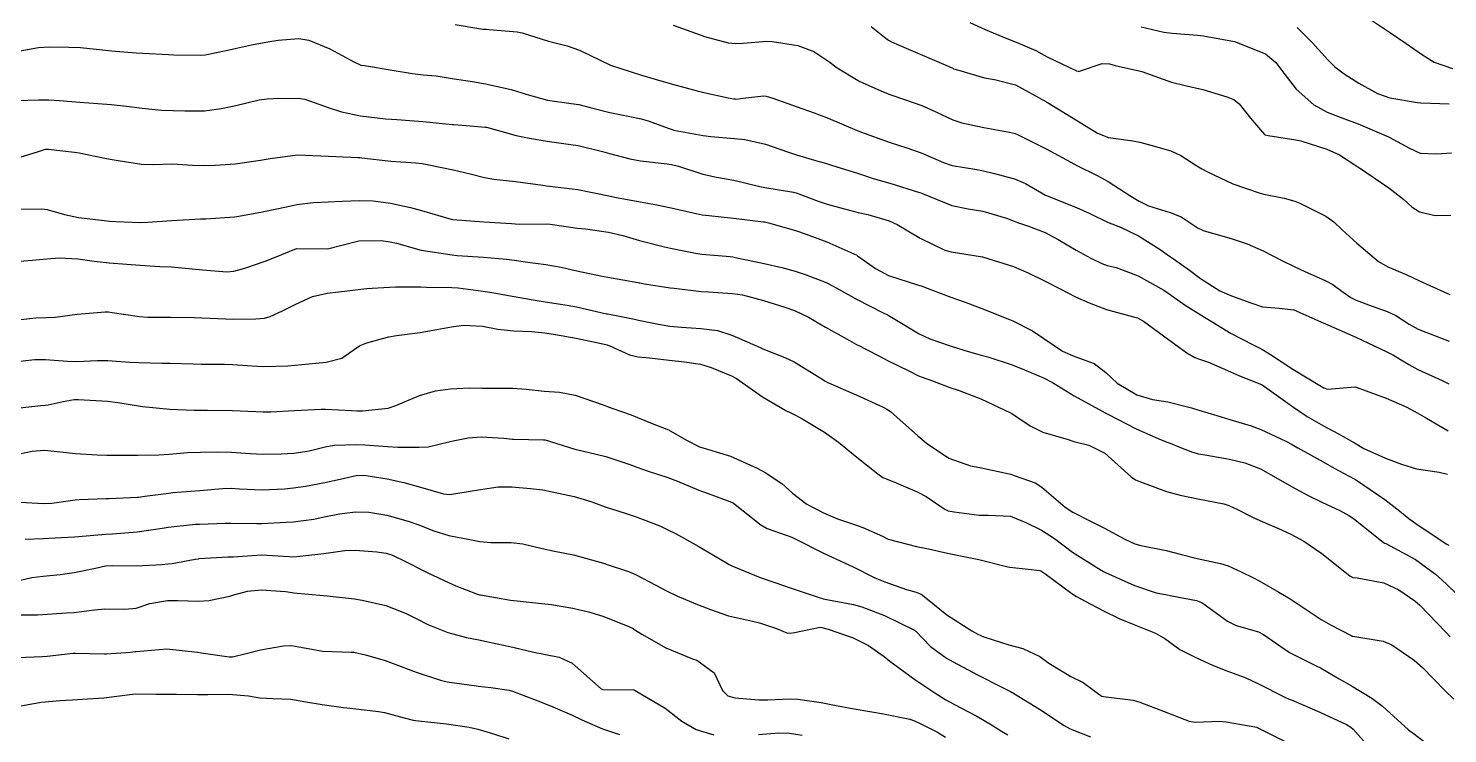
# Model space of a CAD drawing. Header units: metres. Extents: x 307586 to 320046, y 7427249 to 7434250.
# Drawn here: x 319217.2 to 319308.2, y 7427619.6 to 7427664.9 of the extents above; entities that cross this region are included whole.
import ezdxf

# ---------------------------------------------------------------- set-up
doc = ezdxf.new("R2010")
doc.units = ezdxf.units.M
doc.header["$MEASUREMENT"] = 0
doc.layers.add('Curvas de Nivel 1m', color=11, linetype='Continuous')
doc.layers.add('Curvas de Nivel 5m', color=15, linetype='Continuous')

msp = doc.modelspace()

# ---------------------------------------------------------------- linework, layer by layer
at = {"layer": 'Curvas de Nivel 1m', "flags": 128}
for points, elevation in [([(319302.719, 7427665.811), (319304.583, 7427664.575), (319305.592, 7427663.9), (319306.566, 7427663.201), (319307.387, 7427662.704), (319308.557, 7427662.288)], 814), ([(319258.579, 7427665.075), (319260.295, 7427664.443), (319260.572, 7427664.351), (319262.094, 7427663.943), (319262.568, 7427663.896), (319263.063, 7427663.91), (319264.569, 7427664.035), (319264.929, 7427664.027), (319266.567, 7427663.763), (319267.596, 7427663.387), (319268.557, 7427662.74), (319269.082, 7427662.335), (319270.54, 7427661.45), (319272.036, 7427660.792), (319272.528, 7427660.611), (319273.482, 7427660.28), (319274.519, 7427659.912), (319275.147, 7427659.634), (319276.51, 7427659.006), (319277.08, 7427658.813), (319278.506, 7427658.501), (319280.139, 7427658.204), (319280.502, 7427658.127), (319280.615, 7427658.084), (319282.488, 7427657.144), (319284.315, 7427656.152), (319284.472, 7427656.071), (319285.767, 7427655.438), (319286.462, 7427655.047), (319287.922, 7427654.105), (319288.45, 7427653.785), (319289.052, 7427653.489), (319290.443, 7427653.063), (319291.157, 7427652.786), (319292.253, 7427652.053), (319292.432, 7427651.957), (319292.569, 7427651.91), (319294.423, 7427651.379), (319295.39, 7427651.044), (319296.412, 7427650.59), (319297.61, 7427649.988), (319298.399, 7427649.603), (319299.088, 7427649.281), (319300.39, 7427648.706), (319300.879, 7427648.444), (319301.554, 7427647.942), (319302.043, 7427647.598), (319302.378, 7427647.435), (319303.162, 7427647.135), (319304.371, 7427646.716), (319304.916, 7427646.449), (319305.784, 7427645.889), (319306.358, 7427645.575), (319306.846, 7427645.384), (319308.347, 7427644.803)], 819), ([(319271.266, 7427664.996), (319272.117, 7427664.297), (319272.38, 7427664.102), (319272.57, 7427663.994), (319273.067, 7427663.786), (319274.562, 7427663.14), (319276.501, 7427662.303), (319276.553, 7427662.281), (319276.577, 7427662.274), (319276.648, 7427662.249), (319278.545, 7427661.686), (319279.175, 7427661.582), (319280.538, 7427661.236), (319282.473, 7427660.171), (319282.503, 7427660.151), (319282.523, 7427660.141), (319282.588, 7427660.104), (319284.511, 7427658.931), (319285.781, 7427658.137), (319286.499, 7427657.86), (319288.046, 7427657.656), (319288.498, 7427657.564), (319289.219, 7427657.37), (319290.492, 7427657.013), (319291.135, 7427656.716), (319292.153, 7427656.055), (319292.48, 7427655.866), (319292.849, 7427655.674), (319294.466, 7427654.903), (319296.151, 7427654.311), (319296.456, 7427654.235), (319297.754, 7427653.987), (319298.451, 7427653.787), (319298.771, 7427653.655), (319300.441, 7427652.814), (319300.945, 7427652.459), (319301.485, 7427651.944), (319302.42, 7427651.101), (319303.821, 7427649.916), (319304.4, 7427649.575), (319305.576, 7427649.073), (319306.391, 7427648.706), (319308.239, 7427647.861), (319308.382, 7427647.795)], 818), ([(319277.597, 7427665.248), (319278.579, 7427664.783), (319279.964, 7427664.206), (319280.571, 7427663.988), (319281.839, 7427663.454), (319282.562, 7427663.042), (319284.442, 7427662.151), (319284.552, 7427662.113), (319284.593, 7427662.109), (319284.701, 7427662.149), (319286.078, 7427662.615), (319286.558, 7427662.591), (319286.925, 7427662.493), (319288.553, 7427662.122), (319288.632, 7427662.099), (319290.543, 7427661.412), (319291.414, 7427661.193), (319292.536, 7427660.946), (319294.086, 7427660.478), (319294.527, 7427660.302), (319294.883, 7427660.026), (319295.607, 7427659.113), (319296.504, 7427658.065), (319296.542, 7427658.038), (319296.737, 7427657.998), (319298.5, 7427657.726), (319298.824, 7427657.652), (319300.494, 7427657.115), (319301.305, 7427656.762), (319302.484, 7427655.996), (319302.582, 7427655.929), (319304.464, 7427654.649), (319305.439, 7427653.895), (319305.97, 7427653.409), (319306.445, 7427653.1), (319307.451, 7427652.862), (319308.443, 7427652.884)], 817), ([(319288.586, 7427664.965), (319290.039, 7427664.628), (319290.58, 7427664.555), (319292.204, 7427664.43), (319292.578, 7427664.386), (319294.573, 7427664.03), (319296.565, 7427663.235), (319297.233, 7427662.673), (319297.746, 7427661.992), (319298.538, 7427660.97), (319299.667, 7427659.969), (319300.518, 7427659.502), (319301.639, 7427659.068), (319302.511, 7427658.744), (319304.446, 7427657.911), (319304.503, 7427657.883), (319305.798, 7427657.192), (319306.493, 7427656.859), (319307.54, 7427656.822), (319308.493, 7427656.882)], 816), ([(319216.549, 7427663.399), (319217.867, 7427663.637), (319218.554, 7427663.671), (319219.813, 7427663.669), (319220.554, 7427663.641), (319221.966, 7427663.485), (319222.551, 7427663.417), (319224.132, 7427663.291), (319224.549, 7427663.272), (319226.209, 7427663.192), (319226.548, 7427663.175), (319228.233, 7427663.14), (319228.548, 7427663.17), (319229.906, 7427663.453), (319230.555, 7427663.588), (319231.529, 7427663.815), (319232.561, 7427664.005), (319233.224, 7427664.103), (319234.565, 7427664.222), (319235.196, 7427664.112), (319236.555, 7427663.549), (319238.123, 7427662.706), (319238.4, 7427662.56), (319238.541, 7427662.509), (319238.763, 7427662.475), (319240.538, 7427662.194), (319241.845, 7427661.97), (319242.535, 7427661.892), (319243.364, 7427661.813), (319244.533, 7427661.64), (319245.689, 7427661.46), (319246.533, 7427661.312), (319248.169, 7427660.945), (319248.527, 7427660.842), (319249.347, 7427660.572), (319250.52, 7427660.258), (319252.031, 7427660.051), (319252.517, 7427659.974), (319253.257, 7427659.781), (319254.512, 7427659.46), (319255.801, 7427659.206), (319256.509, 7427659.07), (319256.966, 7427658.942), (319258.245, 7427658.464), (319258.502, 7427658.372), (319258.622, 7427658.338), (319260.496, 7427657.999), (319260.996, 7427657.932), (319262.494, 7427657.808), (319263.167, 7427657.729), (319264.489, 7427657.43), (319265.913, 7427656.944), (319266.479, 7427656.746), (319267.858, 7427656.349), (319268.347, 7427656.217), (319268.471, 7427656.175), (319268.722, 7427656.086), (319270.465, 7427655.553), (319271.393, 7427655.237), (319272.459, 7427654.93), (319274.379, 7427654.346), (319274.453, 7427654.318), (319274.569, 7427654.269), (319276.446, 7427653.51), (319277.5, 7427653.29), (319278.442, 7427653.138), (319279.941, 7427652.702), (319280.436, 7427652.499), (319280.65, 7427652.411), (319281.367, 7427652.186), (319282.427, 7427651.776), (319283.254, 7427651.328), (319284.41, 7427650.646), (319285.37, 7427650.135), (319286.066, 7427649.792), (319286.398, 7427649.668), (319286.989, 7427649.522), (319288.392, 7427648.996), (319290.051, 7427648.083), (319290.381, 7427647.85), (319291.418, 7427647.109), (319292.368, 7427646.525), (319293.152, 7427646.042), (319294.352, 7427645.307), (319295.769, 7427644.582), (319296.337, 7427644.295), (319296.822, 7427643.995), (319298.323, 7427643.015), (319300.054, 7427641.963), (319300.311, 7427641.813), (319300.532, 7427641.734), (319302.312, 7427641.875), (319302.38, 7427641.861), (319304.301, 7427641.143), (319305.618, 7427640.566), (319306.288, 7427640.217), (319306.884, 7427639.874), (319308.275, 7427639.066)], 821), ([(319216.516, 7427660.232), (319217.859, 7427660.293), (319218.516, 7427660.286), (319219.211, 7427660.238), (319220.515, 7427660.132), (319221.661, 7427660.05), (319222.514, 7427659.984), (319223.506, 7427659.887), (319224.512, 7427659.75), (319225.747, 7427659.621), (319226.51, 7427659.589), (319227.239, 7427659.568), (319228.511, 7427659.581), (319229.599, 7427659.722), (319230.514, 7427659.927), (319232.023, 7427660.282), (319232.519, 7427660.352), (319232.923, 7427660.362), (319234.519, 7427660.391), (319234.944, 7427660.32), (319236.513, 7427659.768), (319237.303, 7427659.511), (319238.509, 7427659.261), (319240.125, 7427659.066), (319240.507, 7427659.042), (319240.853, 7427659.022), (319242.505, 7427658.892), (319244.427, 7427658.708), (319244.504, 7427658.699), (319245.541, 7427658.62), (319246.502, 7427658.537), (319246.587, 7427658.523), (319248.494, 7427657.992), (319249.218, 7427657.846), (319250.489, 7427657.634), (319251.541, 7427657.491), (319252.485, 7427657.353), (319254.027, 7427656.967), (319254.478, 7427656.84), (319255.799, 7427656.497), (319256.472, 7427656.372), (319258.189, 7427656.183), (319258.47, 7427656.146), (319258.905, 7427656.02), (319260.464, 7427655.513), (319261.353, 7427655.318), (319262.46, 7427655.125), (319264.119, 7427654.731), (319264.456, 7427654.662), (319266.295, 7427654.372), (319266.452, 7427654.323), (319267.876, 7427653.777), (319268.445, 7427653.593), (319269.464, 7427653.309), (319270.44, 7427653.062), (319271.054, 7427652.926), (319272.435, 7427652.519), (319272.93, 7427652.285), (319274.42, 7427651.422), (319276.004, 7427650.651), (319276.407, 7427650.529), (319278.403, 7427650.22), (319280.397, 7427649.596), (319281.38, 7427649.172), (319282.388, 7427648.678), (319283.398, 7427648.16), (319284.376, 7427647.658), (319285.248, 7427647.259), (319286.364, 7427646.837), (319288.086, 7427646.373), (319288.356, 7427646.299), (319288.734, 7427646.096), (319290.345, 7427644.91), (319291.508, 7427644.062), (319292.031, 7427643.755), (319292.329, 7427643.653), (319292.91, 7427643.461), (319294.321, 7427642.848), (319294.89, 7427642.593), (319296.313, 7427642.019), (319296.345, 7427642), (319298.292, 7427640.614), (319299.231, 7427639.971), (319300.277, 7427639.369), (319301.212, 7427638.886), (319302.266, 7427638.281), (319302.881, 7427637.924), (319304.257, 7427637.31), (319305.285, 7427636.926), (319306.25, 7427636.612), (319307.709, 7427636.404), (319308.247, 7427636.27)], 822), ([(319216.469, 7427656.54), (319217.796, 7427656.95), (319218.305, 7427657.113), (319218.476, 7427657.126), (319220.174, 7427656.923), (319220.472, 7427656.876), (319222.119, 7427656.545), (319222.469, 7427656.478), (319222.962, 7427656.391), (319224.466, 7427656.161), (319225.192, 7427656.136), (319226.466, 7427656.171), (319227.733, 7427656.099), (319228.465, 7427656.063), (319229.194, 7427656.085), (319230.467, 7427656.184), (319232.106, 7427656.412), (319232.47, 7427656.484), (319232.712, 7427656.526), (319234.473, 7427656.75), (319236.472, 7427656.669), (319238.36, 7427656.59), (319238.472, 7427656.584), (319238.598, 7427656.572), (319240.47, 7427656.341), (319242.061, 7427656.248), (319242.468, 7427656.207), (319243.011, 7427656.101), (319244.464, 7427655.788), (319245.552, 7427655.53), (319246.46, 7427655.298), (319247.057, 7427655.199), (319248.458, 7427655.054), (319250.218, 7427654.8), (319250.455, 7427654.764), (319250.642, 7427654.744), (319252.453, 7427654.53), (319254.449, 7427654.12), (319254.937, 7427654.016), (319256.445, 7427653.748), (319257.522, 7427653.552), (319258.442, 7427653.35), (319259.846, 7427653.039), (319260.438, 7427652.915), (319260.859, 7427652.856), (319262.436, 7427652.697), (319264.356, 7427652.468), (319264.434, 7427652.457), (319264.691, 7427652.387), (319266.426, 7427651.896), (319267.105, 7427651.677), (319268.416, 7427651.186), (319270.343, 7427650.321), (319270.403, 7427650.283), (319271.557, 7427649.465), (319272.39, 7427649.014), (319274.234, 7427648.422), (319274.384, 7427648.38), (319274.467, 7427648.352), (319274.701, 7427648.265), (319276.374, 7427647.626), (319277.296, 7427647.304), (319278.363, 7427646.911), (319280.14, 7427646.202), (319280.352, 7427646.112), (319281.627, 7427645.462), (319282.341, 7427644.978), (319283.542, 7427644.158), (319284.33, 7427643.826), (319285.572, 7427643.378), (319286.32, 7427642.808), (319287.043, 7427642.113), (319288.302, 7427641.358), (319289.322, 7427641.066), (319290.295, 7427640.916), (319291.817, 7427640.53), (319292.288, 7427640.387), (319293.442, 7427640.038), (319294.28, 7427639.774), (319295.639, 7427639.372), (319296.274, 7427639.145), (319297.867, 7427638.384), (319298.265, 7427638.171), (319298.629, 7427637.976), (319300.254, 7427637.058), (319300.96, 7427636.66), (319302.243, 7427635.988), (319302.346, 7427635.929), (319304.224, 7427634.648), (319305.186, 7427633.895), (319305.755, 7427633.433), (319306.205, 7427633.124), (319308.096, 7427631.861), (319308.192, 7427631.791), (319308.323, 7427631.727)], 823), ([(319216.427, 7427653.268), (319218.082, 7427653.291), (319218.428, 7427653.256), (319219.528, 7427652.929), (319220.421, 7427652.731), (319222.071, 7427652.546), (319222.419, 7427652.51), (319222.825, 7427652.48), (319224.418, 7427652.419), (319224.851, 7427652.433), (319226.42, 7427652.554), (319228.251, 7427652.652), (319228.421, 7427652.653), (319228.586, 7427652.654), (319230.423, 7427652.777), (319230.573, 7427652.798), (319232.117, 7427653.085), (319232.428, 7427653.141), (319233.76, 7427653.43), (319234.435, 7427653.57), (319235.487, 7427653.69), (319236.438, 7427653.739), (319237.368, 7427653.787), (319238.44, 7427653.821), (319239.324, 7427653.807), (319240.438, 7427653.658), (319241.724, 7427653.37), (319242.431, 7427653.192), (319244.341, 7427652.631), (319244.423, 7427652.61), (319244.445, 7427652.607), (319246.421, 7427652.463), (319248.192, 7427652.346), (319248.429, 7427652.327), (319248.689, 7427652.317), (319250.429, 7427652.33), (319250.672, 7427652.313), (319252.426, 7427652.061), (319252.945, 7427652.005), (319254.422, 7427651.801), (319255.343, 7427651.577), (319256.415, 7427651.27), (319258.025, 7427650.849), (319258.407, 7427650.76), (319260.008, 7427650.444), (319260.402, 7427650.386), (319262.223, 7427650.234), (319262.401, 7427650.209), (319262.65, 7427650.158), (319264.397, 7427649.79), (319265.544, 7427649.528), (319266.392, 7427649.299), (319267.098, 7427649.061), (319268.385, 7427648.563), (319268.828, 7427648.336), (319270.37, 7427647.472), (319272.006, 7427646.647), (319272.356, 7427646.475), (319272.674, 7427646.287), (319274.343, 7427645.273), (319275.032, 7427644.952), (319276.336, 7427644.506), (319277.218, 7427644.231), (319278.33, 7427643.909), (319278.744, 7427643.8), (319280.324, 7427643.293), (319281.103, 7427642.97), (319282.316, 7427642.46), (319282.904, 7427642.164), (319284.3, 7427641.292), (319286.091, 7427640.318), (319286.284, 7427640.216), (319286.459, 7427640.118), (319288.274, 7427639.188), (319289.877, 7427638.473), (319290.265, 7427638.327), (319290.447, 7427638.26), (319290.903, 7427638.07), (319291.88, 7427637.679), (319292.258, 7427637.588), (319292.801, 7427637.501), (319294.255, 7427637.232), (319295.242, 7427637.005), (319296.249, 7427636.617), (319297.377, 7427635.989), (319298.236, 7427635.49), (319299.265, 7427634.932), (319300.22, 7427634.454), (319301.332, 7427633.943), (319301.911, 7427633.635), (319302.208, 7427633.427), (319304.109, 7427631.911), (319304.192, 7427631.862), (319304.278, 7427631.822), (319306.177, 7427630.815), (319307.464, 7427629.867), (319308.157, 7427629.237), (319309.59, 7427627.846)], 824), ([(319216.345, 7427646.155), (319217.693, 7427646.297), (319218.347, 7427646.314), (319218.94, 7427646.341), (319220.349, 7427646.546), (319222.142, 7427646.685), (319222.351, 7427646.682), (319222.587, 7427646.651), (319224.348, 7427646.379), (319224.864, 7427646.348), (319226.348, 7427646.354), (319227.838, 7427646.318), (319228.348, 7427646.311), (319228.876, 7427646.286), (319230.347, 7427646.22), (319231.802, 7427646.233), (319232.348, 7427646.281), (319232.73, 7427646.385), (319233.521, 7427646.758), (319234.078, 7427647.032), (319234.359, 7427647.179), (319235.431, 7427647.675), (319236.37, 7427647.875), (319237.123, 7427647.967), (319238.374, 7427648.126), (319238.896, 7427648.174), (319240.377, 7427648.27), (319240.765, 7427648.287), (319242.378, 7427648.289), (319242.743, 7427648.28), (319244.377, 7427648.24), (319244.784, 7427648.219), (319246.374, 7427648.022), (319247.073, 7427647.898), (319248.369, 7427647.666), (319249.46, 7427647.476), (319250.364, 7427647.327), (319251.78, 7427647.12), (319252.36, 7427647.012), (319254.302, 7427646.562), (319254.354, 7427646.553), (319254.589, 7427646.508), (319256.081, 7427646.224), (319256.35, 7427646.164), (319257.747, 7427645.866), (319258.346, 7427645.775), (319259.098, 7427645.7), (319260.345, 7427645.618), (319261.408, 7427645.489), (319262.341, 7427645.185), (319264.158, 7427644.392), (319264.332, 7427644.32), (319265.722, 7427643.764), (319266.324, 7427643.489), (319268.171, 7427642.341), (319268.312, 7427642.252), (319268.489, 7427642.16), (319270.299, 7427641.371), (319271.99, 7427640.592), (319272.285, 7427640.444), (319272.515, 7427640.288), (319274.268, 7427638.74), (319274.52, 7427638.52), (319274.82, 7427638.262), (319276.249, 7427637.299), (319277.647, 7427636.821), (319278.24, 7427636.7), (319280.13, 7427636.306), (319280.234, 7427636.27), (319280.443, 7427636.197), (319281.779, 7427635.727), (319282.226, 7427635.447), (319283.72, 7427634.155), (319284.21, 7427633.835), (319285.341, 7427633.27), (319286.2, 7427632.835), (319287.539, 7427632.107), (319288.189, 7427631.808), (319288.576, 7427631.707), (319290.182, 7427631.383), (319291.097, 7427631.149), (319292.175, 7427630.878), (319293.667, 7427630.539), (319294.168, 7427630.389), (319295.008, 7427630.017), (319295.784, 7427629.631), (319296.157, 7427629.431), (319297.419, 7427628.719), (319298.146, 7427628.28), (319298.585, 7427627.976), (319300.133, 7427626.96), (319300.779, 7427626.6), (319302.064, 7427625.931), (319302.122, 7427625.898), (319302.168, 7427625.884), (319304.118, 7427625.575), (319304.675, 7427625.341), (319306.1, 7427624.358), (319306.634, 7427623.875), (319308.078, 7427622.384), (319308.648, 7427621.854)], 826), ([(319216.311, 7427643.477), (319217.626, 7427643.638), (319218.313, 7427643.639), (319219.714, 7427643.524), (319220.312, 7427643.506), (319221.638, 7427643.575), (319222.313, 7427643.577), (319223.718, 7427643.47), (319224.311, 7427643.43), (319225.763, 7427643.403), (319226.311, 7427643.399), (319227.783, 7427643.356), (319228.311, 7427643.34), (319229.788, 7427643.328), (319230.311, 7427643.31), (319231.886, 7427643.2), (319232.309, 7427643.183), (319233.847, 7427643.217), (319234.311, 7427643.26), (319235.645, 7427643.405), (319236.314, 7427643.46), (319237.315, 7427643.718), (319238.329, 7427644.426), (319238.495, 7427644.533), (319238.932, 7427644.694), (319240.014, 7427645.005), (319240.337, 7427645.084), (319240.827, 7427645.162), (319242.34, 7427645.354), (319243.418, 7427645.564), (319244.344, 7427645.736), (319245.127, 7427645.841), (319246.345, 7427645.777), (319247.32, 7427645.572), (319248.342, 7427645.473), (319249.48, 7427645.43), (319250.341, 7427645.342), (319251.029, 7427645.239), (319252.338, 7427644.993), (319254.258, 7427644.586), (319254.334, 7427644.57), (319254.382, 7427644.558), (319254.509, 7427644.507), (319255.771, 7427643.932), (319256.326, 7427643.81), (319257.055, 7427643.743), (319258.324, 7427643.583), (319259.301, 7427643.473), (319260.322, 7427643.326), (319261.012, 7427643.122), (319262.315, 7427642.589), (319262.627, 7427642.407), (319264.296, 7427641.232), (319265.801, 7427640.367), (319266.12, 7427640.201), (319266.28, 7427640.116), (319266.771, 7427639.862), (319268.269, 7427638.97), (319269.167, 7427638.331), (319270.25, 7427637.464), (319271.703, 7427636.298), (319272.01, 7427636.072), (319272.23, 7427635.97), (319272.727, 7427635.786), (319274.222, 7427635.135), (319274.804, 7427634.847), (319275.674, 7427634.248), (319275.99, 7427634.023), (319276.21, 7427633.934), (319276.589, 7427633.856), (319278.207, 7427633.653), (319278.768, 7427633.654), (319280.207, 7427633.574), (319281.2, 7427633.182), (319282.198, 7427632.679), (319283.021, 7427632.162), (319284.18, 7427631.284), (319286.019, 7427630.122), (319286.111, 7427630.07), (319286.162, 7427630.045), (319286.309, 7427629.971), (319288.153, 7427629.129), (319289.557, 7427628.678), (319290.148, 7427628.554), (319290.549, 7427628.476), (319292.144, 7427628.175), (319292.473, 7427628.047), (319294.125, 7427626.849), (319294.677, 7427626.577), (319296.125, 7427626.161), (319296.438, 7427625.997), (319298.106, 7427624.847), (319299.866, 7427623.962), (319300.092, 7427623.851), (319301.299, 7427623.156), (319302.081, 7427622.712), (319303.38, 7427621.917), (319304.065, 7427621.391), (319305.736, 7427619.885), (319305.912, 7427619.752), (319306.041, 7427619.663), (319306.854, 7427619.052)], 827), ([(319216.278, 7427640.496), (319218.01, 7427640.674), (319218.281, 7427640.705), (319218.489, 7427640.73), (319219.454, 7427640.928), (319220.145, 7427641.061), (319220.284, 7427641.071), (319220.432, 7427641.066), (319222.284, 7427640.967), (319222.952, 7427640.883), (319224.281, 7427640.651), (319224.535, 7427640.613), (319226.279, 7427640.45), (319227.839, 7427640.387), (319228.279, 7427640.384), (319228.706, 7427640.389), (319230.279, 7427640.37), (319231.797, 7427640.296), (319232.278, 7427640.27), (319232.768, 7427640.275), (319234.279, 7427640.363), (319235.987, 7427640.44), (319236.28, 7427640.442), (319237.928, 7427640.352), (319238.279, 7427640.337), (319238.635, 7427640.341), (319240.281, 7427640.52), (319240.771, 7427640.673), (319242.29, 7427641.329), (319243.316, 7427641.616), (319244.294, 7427641.742), (319245.494, 7427641.811), (319246.295, 7427641.801), (319247.101, 7427641.786), (319248.295, 7427641.793), (319249.145, 7427641.721), (319250.293, 7427641.592), (319251.282, 7427641.529), (319252.295, 7427641.354), (319254.075, 7427640.723), (319254.285, 7427640.64), (319254.635, 7427640.505), (319255.874, 7427640.081), (319256.277, 7427639.918), (319257.225, 7427639.519), (319258.269, 7427639.116), (319259.436, 7427638.448), (319260.257, 7427638.041), (319260.827, 7427637.858), (319262.248, 7427637.439), (319263.963, 7427636.666), (319264.235, 7427636.523), (319264.48, 7427636.386), (319265.54, 7427635.684), (319266.22, 7427635.06), (319267.135, 7427634.351), (319268.208, 7427633.802), (319269.121, 7427633.413), (319270.2, 7427633.052), (319270.734, 7427632.848), (319271.989, 7427632.293), (319272.191, 7427632.195), (319272.361, 7427632.118), (319274.183, 7427631.639), (319274.947, 7427631.493), (319276.177, 7427631.211), (319277.436, 7427630.965), (319278.172, 7427630.805), (319280.029, 7427630.337), (319280.165, 7427630.312), (319281.335, 7427630.182), (319282.085, 7427630.094), (319282.162, 7427630.071), (319282.411, 7427629.917), (319284.148, 7427628.628), (319284.442, 7427628.442), (319284.994, 7427628.137), (319286.134, 7427627.536), (319287.225, 7427627.01), (319288.121, 7427626.635), (319289.517, 7427626.086), (319290.11, 7427625.738), (319291.075, 7427625.038), (319292.098, 7427624.52), (319293.159, 7427624.039), (319294.089, 7427623.66), (319295.292, 7427623.219), (319296.081, 7427622.857), (319297.797, 7427621.983), (319298.071, 7427621.859), (319298.272, 7427621.776), (319300.059, 7427621.022), (319301.759, 7427620.223), (319302.045, 7427620.062), (319302.195, 7427619.928), (319303.517, 7427618.426)], 828), ([(319216.241, 7427637.504), (319217.451, 7427637.745), (319218.246, 7427637.826), (319219.473, 7427637.699), (319220.243, 7427637.593), (319221.628, 7427637.513), (319222.242, 7427637.501), (319223.618, 7427637.5), (319224.242, 7427637.499), (319225.587, 7427637.513), (319226.244, 7427637.557), (319227.42, 7427637.658), (319228.246, 7427637.687), (319229.352, 7427637.703), (319230.246, 7427637.688), (319231.43, 7427637.598), (319232.245, 7427637.568), (319233.417, 7427637.586), (319234.246, 7427637.63), (319235.216, 7427637.768), (319236.253, 7427638.027), (319236.834, 7427638.134), (319238.255, 7427638.189), (319238.789, 7427638.16), (319240.253, 7427638.045), (319240.919, 7427638.004), (319242.253, 7427638.001), (319242.858, 7427638.04), (319244.259, 7427638.368), (319244.463, 7427638.423), (319245.427, 7427638.613), (319246.264, 7427638.682), (319247.704, 7427638.586), (319248.262, 7427638.524), (319248.321, 7427638.521), (319250.262, 7427638.488), (319250.35, 7427638.47), (319252.253, 7427637.885), (319253.094, 7427637.678), (319254.246, 7427637.414), (319255.849, 7427636.875), (319256.237, 7427636.732), (319256.976, 7427636.473), (319258.229, 7427636.063), (319258.845, 7427635.836), (319260.221, 7427635.262), (319260.822, 7427635.034), (319262.214, 7427634.534), (319262.437, 7427634.408), (319264.199, 7427633.026), (319264.608, 7427632.795), (319265.812, 7427632.366), (319266.191, 7427632.231), (319266.431, 7427632.116), (319268.176, 7427631.223), (319270.163, 7427630.32), (319271.497, 7427629.64), (319272.154, 7427629.378), (319273.54, 7427628.885), (319274.147, 7427628.706), (319274.468, 7427628.587), (319274.893, 7427628.259), (319276.128, 7427627.253), (319277.724, 7427626.224), (319278.111, 7427626.008), (319278.488, 7427625.838), (319280.104, 7427625.337), (319281.008, 7427625.092), (319282.097, 7427624.58), (319282.663, 7427624.164), (319284.084, 7427623.299), (319284.869, 7427622.927), (319285.929, 7427622.122), (319286.072, 7427622.037), (319286.179, 7427622.011), (319288.068, 7427621.775), (319288.499, 7427621.664), (319290.057, 7427621.052), (319291.665, 7427620.44), (319292.048, 7427620.368), (319293.64, 7427620.443), (319294.048, 7427620.4), (319295.997, 7427620.047), (319296.043, 7427620.032), (319296.121, 7427619.999), (319298.033, 7427619.026)], 829), ([(319217.007, 7427632.119), (319218.175, 7427632.149), (319218.921, 7427632.187), (319220.176, 7427632.269), (319221.669, 7427632.389), (319222.178, 7427632.429), (319222.614, 7427632.45), (319224.18, 7427632.585), (319225.938, 7427632.844), (319226.147, 7427632.877), (319226.184, 7427632.884), (319227.939, 7427633.07), (319228.187, 7427633.082), (319229.856, 7427633.136), (319230.188, 7427633.137), (319231.856, 7427633.107), (319232.188, 7427633.105), (319233.752, 7427633.192), (319234.19, 7427633.229), (319235.523, 7427633.4), (319236.195, 7427633.536), (319237.171, 7427633.737), (319238.2, 7427633.859), (319239.045, 7427633.847), (319240.198, 7427633.655), (319241.582, 7427633.27), (319242.189, 7427633.054), (319243.221, 7427632.64), (319244.18, 7427632.338), (319245.64, 7427632.071), (319246.177, 7427631.963), (319246.883, 7427631.886), (319248.176, 7427631.901), (319248.938, 7427631.81), (319250.172, 7427631.513), (319250.968, 7427631.345), (319252.169, 7427631.106), (319254.109, 7427630.565), (319254.163, 7427630.549), (319254.193, 7427630.539), (319254.276, 7427630.508), (319255.702, 7427630.031), (319256.157, 7427629.841), (319257.468, 7427629.149), (319258.146, 7427628.789), (319258.846, 7427628.453), (319260.135, 7427627.914), (319260.965, 7427627.593), (319262.125, 7427627.202), (319263.663, 7427626.852), (319264.118, 7427626.749), (319265.199, 7427626.374), (319265.857, 7427626.11), (319266.11, 7427626.082), (319266.347, 7427626.121), (319267.369, 7427626.347), (319267.996, 7427626.46), (319268.115, 7427626.449), (319268.517, 7427626.336), (319270.108, 7427625.78), (319271.095, 7427625.298), (319272.096, 7427624.576), (319272.457, 7427624.286), (319274.081, 7427623.121), (319274.589, 7427622.773), (319275.347, 7427622.251), (319276.066, 7427621.806), (319276.977, 7427621.313), (319278.051, 7427620.752), (319278.994, 7427620.21), (319279.636, 7427619.801), (319280.036, 7427619.552)], 831), ([(319216.147, 7427629.353), (319217.442, 7427629.655), (319218.151, 7427629.741), (319219.247, 7427629.834), (319220.153, 7427629.962), (319221.514, 7427630.258), (319222.158, 7427630.391), (319222.625, 7427630.419), (319224.158, 7427630.389), (319225.795, 7427630.481), (319226.16, 7427630.521), (319226.441, 7427630.556), (319227.92, 7427630.822), (319228.126, 7427630.857), (319228.163, 7427630.864), (319230, 7427630.966), (319230.165, 7427630.972), (319230.351, 7427630.983), (319232.166, 7427631.102), (319233.93, 7427630.988), (319234.165, 7427630.978), (319234.423, 7427631.004), (319236.168, 7427631.192), (319237.501, 7427631.375), (319238.17, 7427631.41), (319239.561, 7427631.294), (319240.168, 7427631.208), (319240.574, 7427631.081), (319241.436, 7427630.661), (319241.921, 7427630.415), (319242.159, 7427630.3), (319242.843, 7427629.956), (319244.15, 7427629.321), (319244.636, 7427629.111), (319245.966, 7427628.603), (319246.142, 7427628.547), (319246.211, 7427628.53), (319248.137, 7427628.205), (319248.562, 7427628.15), (319250.134, 7427627.992), (319250.774, 7427627.91), (319252.13, 7427627.68), (319253.22, 7427627.426), (319254.122, 7427627.146), (319255.775, 7427626.485), (319256.001, 7427626.371), (319256.111, 7427626.305), (319256.567, 7427626.017), (319258.1, 7427625.136), (319259.819, 7427624.443), (319260.092, 7427624.348), (319261.2, 7427623.539), (319261.744, 7427622.415), (319262.068, 7427622.058), (319262.533, 7427621.938), (319264.064, 7427621.803), (319264.638, 7427621.808), (319266.066, 7427621.878), (319266.569, 7427621.851), (319268.062, 7427621.635), (319268.926, 7427621.465), (319270.057, 7427621.254), (319271.31, 7427621.046), (319272.052, 7427620.916), (319273.754, 7427620.566), (319274.046, 7427620.456), (319274.465, 7427620.264), (319275.524, 7427619.734), (319276.035, 7427619.408)], 832), ([(319216.117, 7427627.254), (319217.802, 7427627.259), (319218.118, 7427627.276), (319219.663, 7427627.382), (319220.12, 7427627.414), (319221.446, 7427627.578), (319222.124, 7427627.649), (319223.389, 7427627.612), (319224.125, 7427627.682), (319225.01, 7427627.977), (319226.133, 7427628.18), (319226.794, 7427628.172), (319228.133, 7427628.127), (319228.78, 7427628.166), (319230.138, 7427628.452), (319230.397, 7427628.538), (319231.259, 7427628.783), (319232.144, 7427628.87), (319233.712, 7427628.754), (319234.142, 7427628.688), (319234.215, 7427628.675), (319236.14, 7427628.502), (319236.381, 7427628.476), (319238.137, 7427628.275), (319238.624, 7427628.206), (319240.131, 7427627.858), (319241.439, 7427627.344), (319242.118, 7427627.006), (319242.833, 7427626.643), (319244.108, 7427626.117), (319245.305, 7427625.812), (319246.103, 7427625.652), (319247.292, 7427625.397), (319248.099, 7427625.217), (319249.831, 7427624.828), (319250.095, 7427624.776), (319250.281, 7427624.744), (319251.257, 7427624.543), (319252.087, 7427624.148), (319253.958, 7427622.511), (319254.063, 7427622.469), (319256.029, 7427622.447), (319256.063, 7427622.442), (319256.137, 7427622.405), (319258.055, 7427621.278), (319259.125, 7427620.449), (319260.038, 7427619.903), (319261.171, 7427619.559)], 833), ([(319216.53, 7427624.512), (319218.088, 7427624.579), (319218.422, 7427624.603), (319220.091, 7427624.797), (319220.208, 7427624.802), (319222.091, 7427624.746), (319222.231, 7427624.749), (319223.763, 7427624.873), (319224.066, 7427624.898), (319224.093, 7427624.901), (319224.136, 7427624.912), (319226.095, 7427625.079), (319228.051, 7427624.863), (319228.093, 7427624.856), (319228.287, 7427624.818), (319230.089, 7427624.572), (319230.314, 7427624.572), (319231.191, 7427624.784), (319232.095, 7427625.012), (319233.578, 7427625.275), (319234.098, 7427625.296), (319234.568, 7427625.214), (319236.095, 7427624.932), (319237.926, 7427624.87), (319238.094, 7427624.853), (319238.832, 7427624.693), (319240.088, 7427624.337), (319240.616, 7427624.141), (319242.077, 7427623.574), (319243.636, 7427623.068), (319244.068, 7427622.97), (319245.963, 7427622.703), (319246.064, 7427622.692), (319246.883, 7427622.592), (319248.061, 7427622.426), (319248.267, 7427622.371), (319250.054, 7427621.678), (319250.857, 7427621.354), (319252.046, 7427620.841), (319252.702, 7427620.523), (319254.037, 7427619.954), (319255.125, 7427619.585)], 834), ([(319264.035, 7427619.581), (319265.351, 7427619.685), (319266.036, 7427619.664), (319266.855, 7427619.531)], 833)]:
    msp.add_lwpolyline(points, dxfattribs=dict(at, elevation=elevation))
at = {"layer": 'Curvas de Nivel 5m', "flags": 128}
for points, elevation in [([(319244.578, 7427665.107), (319246.363, 7427664.824), (319246.575, 7427664.804), (319246.762, 7427664.795), (319248.574, 7427664.651), (319248.89, 7427664.577), (319250.568, 7427664.05), (319251.764, 7427663.741), (319252.562, 7427663.469), (319254.553, 7427662.51), (319256.544, 7427661.868), (319257.408, 7427661.609), (319258.535, 7427661.285), (319260.114, 7427660.859), (319260.528, 7427660.762), (319262.094, 7427660.416), (319262.458, 7427660.347), (319262.522, 7427660.337), (319262.596, 7427660.335), (319263.233, 7427660.403), (319264.377, 7427660.539), (319264.525, 7427660.527), (319264.961, 7427660.386), (319266.517, 7427659.826), (319267.607, 7427659.447), (319268.51, 7427659.097), (319270.362, 7427658.321), (319270.502, 7427658.27), (319270.58, 7427658.241), (319272.492, 7427657.555), (319273.557, 7427657.209), (319274.482, 7427656.894), (319275.901, 7427656.256), (319276.471, 7427656.065), (319278.048, 7427655.806), (319278.468, 7427655.733), (319279.093, 7427655.587), (319280.463, 7427655.221), (319281.177, 7427654.907), (319282.453, 7427654.17), (319284.445, 7427653.375), (319285.287, 7427652.983), (319286.436, 7427652.443), (319287.257, 7427652.112), (319288.425, 7427651.569), (319289.814, 7427650.684), (319290.406, 7427650.258), (319290.669, 7427650.076), (319291.689, 7427649.354), (319292.391, 7427648.832), (319293.625, 7427648.038), (319294.38, 7427647.708), (319295.623, 7427647.259), (319296.373, 7427647), (319297.434, 7427646.927), (319298.371, 7427646.818), (319300.299, 7427645.961), (319300.363, 7427645.932), (319300.406, 7427645.915), (319302.35, 7427645.059), (319303.934, 7427644.32), (319304.336, 7427644.129), (319304.78, 7427643.903), (319305.755, 7427643.316), (319306.324, 7427642.995), (319307.9, 7427642.281), (319308.315, 7427642.074)], 820), ([(319298.587, 7427664.924), (319299.554, 7427663.97), (319300.562, 7427662.845), (319301.011, 7427662.407), (319301.606, 7427661.944), (319302.544, 7427661.352), (319303.757, 7427660.695), (319304.53, 7427660.407), (319306.307, 7427660.102), (319306.526, 7427660.086), (319308.353, 7427660.035)], 815), ([(319216.392, 7427649.925), (319217.448, 7427650.008), (319218.394, 7427650.088), (319219.184, 7427650.143), (319220.395, 7427650.085), (319221.436, 7427649.947), (319222.392, 7427649.833), (319223.526, 7427649.745), (319224.391, 7427649.68), (319225.649, 7427649.599), (319226.39, 7427649.568), (319227.064, 7427649.514), (319228.388, 7427649.375), (319229.936, 7427649.256), (319230.388, 7427649.293), (319231.091, 7427649.49), (319232.395, 7427649.939), (319232.99, 7427650.171), (319234.403, 7427650.75), (319236.403, 7427650.73), (319238.408, 7427651.239), (319239.834, 7427651.261), (319240.408, 7427651.186), (319240.829, 7427651.096), (319242.403, 7427650.65), (319244.4, 7427650.343), (319244.718, 7427650.309), (319246.399, 7427650.195), (319247.882, 7427650.072), (319248.397, 7427650.002), (319249.07, 7427649.899), (319250.395, 7427649.728), (319251.396, 7427649.548), (319252.391, 7427649.309), (319253.91, 7427648.993), (319254.387, 7427648.913), (319256.304, 7427648.571), (319256.383, 7427648.546), (319256.431, 7427648.537), (319256.732, 7427648.485), (319258.379, 7427648.228), (319258.642, 7427648.195), (319260.376, 7427648.002), (319260.843, 7427647.966), (319262.375, 7427647.856), (319263.009, 7427647.768), (319264.368, 7427647.425), (319265.738, 7427646.994), (319266.359, 7427646.771), (319267.254, 7427646.351), (319268.347, 7427645.706), (319269.738, 7427644.927), (319270.336, 7427644.597), (319270.514, 7427644.497), (319270.885, 7427644.312), (319271.845, 7427643.815), (319272.326, 7427643.576), (319273.684, 7427642.912), (319274.316, 7427642.594), (319274.544, 7427642.495), (319275.205, 7427642.257), (319276.307, 7427641.845), (319276.904, 7427641.634), (319278.296, 7427641.108), (319280.214, 7427640.201), (319280.283, 7427640.158), (319281.465, 7427639.372), (319282.271, 7427638.973), (319283.913, 7427638.507), (319284.265, 7427638.374), (319284.438, 7427638.321), (319285.225, 7427638.136), (319286.255, 7427637.622), (319287.947, 7427636.103), (319288.231, 7427635.909), (319288.543, 7427635.783), (319290.224, 7427635.165), (319291.086, 7427634.927), (319292.223, 7427634.702), (319293.881, 7427634.37), (319294.217, 7427634.273), (319294.763, 7427634.022), (319295.724, 7427633.523), (319296.206, 7427633.305), (319297.405, 7427632.784), (319298.197, 7427632.42), (319299.017, 7427631.972), (319300.181, 7427631.195), (319301.763, 7427629.936), (319301.976, 7427629.748), (319302.16, 7427629.661), (319302.453, 7427629.634), (319304.157, 7427629.308), (319305.12, 7427628.863), (319306.146, 7427628.159), (319306.467, 7427627.877), (319308.126, 7427626.149), (319308.416, 7427625.857)], 825), ([(319216.692, 7427634.477), (319218.205, 7427634.394), (319218.723, 7427634.417), (319220.209, 7427634.636), (319220.468, 7427634.657), (319222.21, 7427634.709), (319222.386, 7427634.713), (319224.212, 7427634.804), (319224.271, 7427634.81), (319224.672, 7427634.863), (319226.215, 7427635.069), (319226.475, 7427635.097), (319228.217, 7427635.234), (319229.663, 7427635.361), (319230.219, 7427635.372), (319230.761, 7427635.334), (319232.218, 7427635.275), (319233.634, 7427635.34), (319234.219, 7427635.393), (319234.997, 7427635.514), (319236.223, 7427635.747), (319237.02, 7427635.917), (319238.228, 7427636.189), (319238.719, 7427636.205), (319240.226, 7427635.976), (319241.304, 7427635.744), (319242.221, 7427635.48), (319243.84, 7427635.01), (319244.216, 7427634.982), (319244.633, 7427635.04), (319246.22, 7427635.285), (319247.351, 7427635.46), (319248.222, 7427635.466), (319249.426, 7427635.363), (319250.22, 7427635.266), (319250.814, 7427635.146), (319252.216, 7427634.841), (319253.297, 7427634.519), (319254.208, 7427634.188), (319255.495, 7427633.783), (319256.204, 7427633.546), (319257.705, 7427632.957), (319258.196, 7427632.739), (319258.765, 7427632.454), (319260.181, 7427631.658), (319261.988, 7427630.591), (319262.164, 7427630.493), (319262.339, 7427630.408), (319264.156, 7427629.654), (319265.097, 7427629.32), (319266.149, 7427628.976), (319267.998, 7427628.341), (319268.142, 7427628.302), (319268.19, 7427628.291), (319270.137, 7427627.918), (319270.668, 7427627.779), (319272.127, 7427627.225), (319274.056, 7427626.271), (319274.112, 7427626.228), (319275.08, 7427625.232), (319276.095, 7427624.483), (319276.528, 7427624.236), (319278.085, 7427623.419), (319279.688, 7427622.593), (319280.075, 7427622.402), (319280.21, 7427622.334), (319280.466, 7427622.194), (319282.058, 7427621.205), (319283.66, 7427620.154), (319284.041, 7427619.95), (319285.343, 7427619.438)], 830), ([(319216.046, 7427621.304), (319217.437, 7427621.558), (319218.05, 7427621.65), (319219.221, 7427621.758), (319220.052, 7427621.809), (319221.015, 7427621.868), (319222.053, 7427621.937), (319222.893, 7427622.043), (319224.056, 7427622.185), (319225.379, 7427622.173), (319226.056, 7427622.165), (319226.718, 7427622.171), (319228.056, 7427622.158), (319228.713, 7427622.156), (319230.057, 7427622.163), (319231.328, 7427622.053), (319232.055, 7427621.938), (319232.921, 7427621.895), (319234.054, 7427621.842), (319234.999, 7427621.682), (319236.051, 7427621.502), (319237.434, 7427621.321), (319238.048, 7427621.249), (319239.663, 7427621.067), (319240.046, 7427620.994), (319240.297, 7427620.928), (319241.307, 7427620.661), (319241.898, 7427620.509), (319242.041, 7427620.478), (319242.23, 7427620.459), (319244.039, 7427620.274), (319245.488, 7427620.059), (319246.036, 7427619.933), (319246.981, 7427619.643), (319248.03, 7427619.309)], 835)]:
    msp.add_lwpolyline(points, dxfattribs=dict(at, elevation=elevation))

doc.saveas('drawing.dxf')
